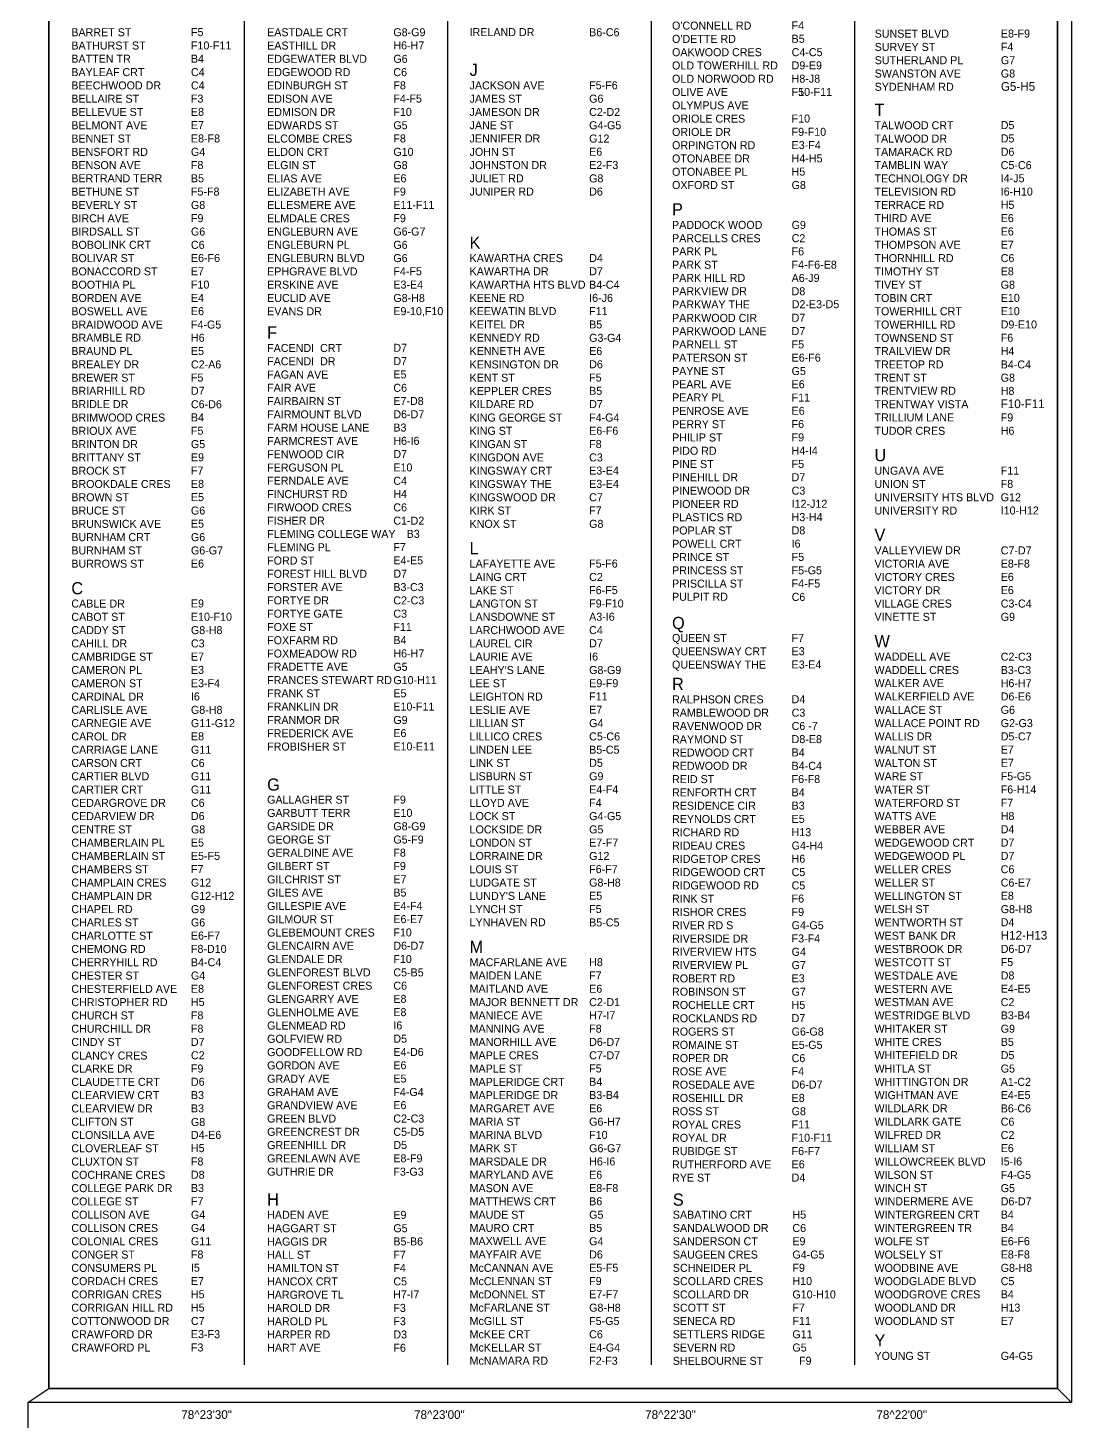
# Model space of a CAD drawing. Extents: x -10 to 710400, y -220 to 4918000.
# Drawn here: x 234 to 3244, y 10090 to 14095 of the extents above; entities that cross this region are included whole.
import ezdxf

# ---------------------------------------------------------------- set-up
doc = ezdxf.new("R2010")
doc.units = 0
for name, color, linetype in [('drop shadow', 7, 'Continuous'), ('legend fill', 7, 'Continuous'), ('map bndy_info', 7, 'Continuous'), ('outer grid displ', 7, 'Continuous'), ('street index', 7, 'Continuous')]:
    doc.layers.add(name, color=color, linetype=linetype)

msp = doc.modelspace()

# ---------------------------------------------------------------- linework, layer by layer
at = {"layer": 'drop shadow'}
msp.add_lwpolyline([(293.8, 10183.8), (3193.8, 10183.8), (3193.8, 14183.8), (6193.8, 14183.8), (6193.8, 16083.8), (6233.8, 16143.8), (6233.8, 14143.8), (3233.8, 14143.8), (3233.8, 10143.8), (233.8, 10143.8)], close=True, dxfattribs=at)
at = {"layer": 'legend fill'}
msp.add_lwpolyline([(293.8, 15933.8), (3193.8, 15933.8), (3193.8, 10183.8), (293.8, 10183.8)], close=True, dxfattribs=at)
at = {"layer": 'map bndy_info'}
for p, q in [((293.8, 16083.8), (293.8, 10183.8)), ((3233.8, 14143.8), (3233.8, 10143.8)), ((3193.8, 10183.8), (3233.8, 10143.8)), ((3193.8, 10183.8), (3233.8, 10143.8)), ((3233.8, 10143.8), (233.8, 10143.8)), ((233.8, 10143.8), (233.8, 23.8))]:
    msp.add_line(p, q, dxfattribs=at)
at = {"layer": 'street index'}
for p, q in [((855.8, 15883.8), (855.8, 10252)), ((1439.8, 15883.8), (1439.8, 10252)), ((2025.8, 15883.8), (2025.8, 10252)), ((2609.8, 15883.8), (2609.8, 10252))]:
    msp.add_line(p, q, dxfattribs=at)

# ---------------------------------------------------------------- texts
at = {"layer": 'outer grid displ'}
for s, p in [('78^23\'30"', (674.9, 10096.1)), ('78^23\'00"', (1344.1, 10096.1)), ('78^22\'30"', (2008.4, 10096.1)), ('78^22\'00"', (2673.2, 10096.1))]:
    msp.add_text(s, height=25, dxfattribs=at).set_placement(p)
at = {"layer": 'street index'}
for s, height, p in [("O'CONNELL RD", 23, (2085.7, 14090)), ('F4     ', 23, (2429.4, 14090.4)), ('BARRET ST', 23, (358.8, 14070.9)), ('F5     ', 23, (702.6, 14071.3)), ('EASTDALE CRT', 23, (921.7, 14070.9)), ('G8-G9     ', 23, (1284.5, 14070.9)), ('IRELAND DR', 23, (1503.7, 14071.3)), ('B6-C6', 23, (1847.4, 14070.9)), ("O'DETTE RD", 23, (2085.7, 14051.8)), ('B5     ', 23, (2429.4, 14052.2)), ('SUNSET BLVD', 23, (2668.2, 14066.9)), ('E8-F9  ', 23, (3031, 14067.2)), ('BATHURST ST', 23, (358.8, 14032.7)), ('F10-F11    ', 23, (702.6, 14033)), ('EASTHILL DR', 23, (921.7, 14032.7)), ('H6-H7     ', 23, (1284.5, 14033)), ('OAKWOOD CRES', 23, (2085.7, 14013.6)), ('C4-C5  ', 23, (2429.4, 14013.6)), ('SURVEY ST', 23, (2668.2, 14028.7)), ('F4     ', 23, (3031, 14029.1)), ('BATTEN TR', 23, (358.8, 13994.9)), ('BAYLEAF CRT', 23, (358.8, 13956.3)), ('C4     ', 23, (702.6, 13956.3)), ('B4     ', 23, (702.6, 13994.9)), ('EDGEWATER BLVD', 23, (921.7, 13994.5)), ('EDGEWOOD RD', 23, (921.7, 13956.3)), ('G6     ', 23, (1284.5, 13994.5)), ('C6     ', 23, (1284.5, 13956.3)), ('J', 35, (1503.7, 13956.7)), ('OLD TOWERHILL RD', 23, (2085.7, 13975.4)), ('D9-E9  ', 23, (2429.4, 13975.7)), ('SUTHERLAND PL', 23, (2668.2, 13990.5)), ('G7     ', 23, (3031, 13990.5)), ('BEECHWOOD DR', 23, (358.8, 13918.1)), ('C4     ', 23, (702.6, 13918.1)), ('EDINBURGH ST', 23, (921.7, 13918.1)), ('F8     ', 23, (1284.5, 13918.4)), ('JACKSON AVE', 23, (1503.7, 13918.1)), ('F5-F6     ', 23, (1847.4, 13918.4)), ('OLD NORWOOD RD', 23, (2085.7, 13937.2)), ('H8-J8', 23, (2429.4, 13937.5)), ('SWANSTON AVE', 23, (2668.2, 13952.3)), ('G8     ', 23, (3031, 13952.3)), ('G5-H5     ', 25, (3031, 13914.1)), ('BELLAIRE ST', 23, (358.8, 13879.9)), ('F3     ', 23, (702.6, 13880.2)), ('EDISON AVE', 23, (921.7, 13879.9)), ('F4-F5     ', 23, (1284.5, 13880.3)), ('JAMES ST', 23, (1503.7, 13879.9)), ('G6     ', 23, (1847.4, 13879.9)), ('OLIVE AVE', 23, (2085.7, 13899)), ('F10-F11    ', 23, (2429.4, 13899.3)), ('F5     ', 23, (2429.4, 13899.4)), ('SYDENHAM RD', 23, (2668.2, 13914.1)), ('BELLEVUE ST', 23, (358.8, 13841.7)), ('E8     ', 23, (702.6, 13842)), ('EDMISON DR', 23, (921.7, 13841.7)), ('F10    ', 23, (1284.5, 13842)), ('JAMESON DR', 23, (1503.7, 13841.7)), ('C2-D2  ', 23, (1847.4, 13841.7)), ('OLYMPUS AVE', 23, (2085.7, 13860.8)), ('T', 35, (2667.7, 13842.1)), ('BELMONT AVE', 23, (358.8, 13803.5)), ('E7  ', 23, (702.6, 13803.9)), ('EDWARDS ST', 23, (921.7, 13803.5)), ('G5     ', 23, (1284.5, 13803.5)), ('JANE ST', 23, (1503.7, 13803.5)), ('G4-G5     ', 23, (1847.4, 13803.5)), ('ORIOLE CRES', 23, (2085.7, 13822.6)), ('F10     ', 23, (2429.4, 13822.9)), ('TALWOOD CRT', 23, (2667.7, 13803.5)), ('D5     ', 23, (3030.5, 13803.9)), ('BENNET ST', 23, (358.8, 13765.3)), ('E8-F8  ', 23, (702.6, 13765.6)), ('ELCOMBE CRES', 23, (921.7, 13765.3)), ('F8     ', 23, (1284.5, 13765.6)), ('JENNIFER DR', 23, (1503.7, 13765.7)), ('G12    ', 23, (1847.4, 13765.3)), ('ORIOLE DR', 23, (2085.7, 13784.4)), ('F9-F10 ', 23, (2429.4, 13784.7)), ('TALWOOD DR', 23, (2667.7, 13765.3)), ('D5     ', 23, (3030.5, 13765.7)), ('BENSFORT RD', 23, (358.8, 13727.1)), ('G4     ', 23, (702.6, 13727.1)), ('ELDON CRT', 23, (921.7, 13727.1)), ('G10', 23, (1284.5, 13727.1)), ('JOHN ST', 23, (1503.7, 13727.1)), ('E6     ', 23, (1847.4, 13727.4)), ('ORPINGTON RD', 23, (2085.7, 13746.2)), ('E3-F4  ', 23, (2429.4, 13746.6)), ('TAMARACK RD', 23, (2667.7, 13727.1)), ('D6     ', 23, (3030.5, 13727.4)), ('BENSON AVE', 23, (358.8, 13688.9)), ('F8     ', 23, (702.6, 13689.3)), ('ELGIN ST', 23, (921.7, 13688.9)), ('G8     ', 23, (1284.5, 13688.9)), ('JOHNSTON DR', 23, (1503.7, 13688.9)), ('E2-F3  ', 23, (1847.4, 13689.3)), ('OTONABEE DR', 23, (2085.7, 13708)), ('H4-H5  ', 23, (2429.4, 13708.4)), ('TAMBLIN WAY', 23, (2667.7, 13689.3)), ('C5-C6', 23, (3030.5, 13688.9)), ('BERTRAND TERR', 23, (358.8, 13651.1)), ('B5', 23, (702.6, 13651.1)), ('ELIAS AVE', 23, (921.7, 13650.7)), ('E6     ', 23, (1284.5, 13651.1)), ('JULIET RD', 23, (1503.7, 13651.1)), ('G8     ', 23, (1847.4, 13650.7)), ('OTONABEE PL', 23, (2085.7, 13669.8)), ('H5     ', 23, (2429.4, 13670.3)), ('TECHNOLOGY DR', 23, (2667.7, 13650.7)), ('I4-J5 ', 23, (3030.5, 13651.1)), ('BETHUNE ST', 23, (358.8, 13612.6)), ('F5-F8  ', 23, (702.6, 13612.9)), ('ELIZABETH AVE', 23, (921.7, 13613)), ('F9     ', 23, (1284.5, 13612.9)), ('JUNIPER RD', 23, (1503.7, 13613)), ('D6     ', 23, (1847.4, 13612.9)), ('OXFORD ST', 23, (2085.7, 13631.7)), ('G8     ', 23, (2429.4, 13631.7)), ('TELEVISION RD', 23, (2667.7, 13612.6)), ('I6-H10 ', 23, (3030.5, 13612.9)), ('BEVERLY ST', 23, (358.8, 13574.4)), ('G8     ', 23, (702.6, 13574.4)), ('ELLESMERE AVE', 23, (921.7, 13574.4)), ('E11-F11    ', 23, (1284.5, 13574.7)), ('P', 35, (2085.7, 13555.7)), ('TERRACE RD', 23, (2667.7, 13574.4)), ('H5     ', 23, (3030.5, 13574.8)), ('BIRCH AVE', 23, (358.8, 13536.2)), ('F9     ', 23, (702.6, 13536.5)), ('ELMDALE CRES', 23, (921.7, 13536.2)), ('F9     ', 23, (1284.5, 13536.5)), ('PADDOCK WOOD', 23, (2085.7, 13517.1)), ('G9     ', 23, (2429.4, 13517.1)), ('THIRD AVE', 23, (2667.7, 13536.6)), ('E6     ', 23, (3030.5, 13536.5)), ('BIRDSALL ST', 23, (358.8, 13498)), ('G6     ', 23, (702.6, 13498)), ('ENGLEBURN AVE', 23, (921.7, 13498)), ('G6-G7     ', 23, (1284.5, 13498)), ('PARCELLS CRES', 23, (2085.7, 13478.9)), ('C2', 23, (2429.4, 13478.9)), ('THOMAS ST', 23, (2667.7, 13498)), ('E6     ', 23, (3030.5, 13498.3)), ('BOBOLINK CRT', 23, (358.8, 13459.8)), ('C6     ', 23, (702.6, 13459.8)), ('ENGLEBURN PL', 23, (921.7, 13459.8)), ('G6     ', 23, (1284.5, 13459.8)), ('K', 35, (1503.7, 13460.2)), ('PARK PL', 23, (2085.7, 13441.1)), ('F6     ', 23, (2429.4, 13441)), ('THOMPSON AVE', 23, (2667.7, 13459.8)), ('E7     ', 23, (3030.5, 13460.2)), ('BOLIVAR ST', 23, (358.8, 13421.6)), ('E6-F6  ', 23, (702.6, 13421.9)), ('ENGLEBURN BLVD', 23, (921.7, 13421.6)), ('G6     ', 23, (1284.5, 13421.6)), ('KAWARTHA CRES', 23, (1503.7, 13421.6)), ('D4  ', 23, (1847.4, 13422)), ('PARK ST', 23, (2085.7, 13402.5)), ('F4-F6-E8  ', 23, (2429.4, 13402.8)), ('THORNHILL RD', 23, (2667.7, 13421.6)), ('C6     ', 23, (3030.5, 13421.6)), ('BONACCORD ST', 23, (358.8, 13383.4)), ('E7     ', 23, (702.6, 13383.8)), ('EPHGRAVE BLVD', 23, (921.7, 13383.4)), ('F4-F5  ', 23, (1284.5, 13383.8)), ('KAWARTHA DR', 23, (1503.7, 13383.8)), ('D7     ', 23, (1847.4, 13383.8)), ('PARK HILL RD', 23, (2085.7, 13364.7)), ('A6-J9  ', 23, (2429.4, 13364.6)), ('TIMOTHY ST', 23, (2667.7, 13383.4)), ('E8     ', 23, (3030.5, 13383.7)), ('BOOTHIA PL', 23, (358.8, 13345.2)), ('F10    ', 23, (702.6, 13345.5)), ('ERSKINE AVE', 23, (921.7, 13345.2)), ('E3-E4  ', 23, (1284.5, 13345.5)), ('KAWARTHA HTS BLVD', 23, (1503.7, 13345.2)), ('B4-C4  ', 23, (1847.4, 13345.2)), ('PARKVIEW DR', 23, (2085.7, 13326.5)), ('D8     ', 23, (2429.4, 13326.4)), ('TIVEY ST', 23, (2667.7, 13345.2)), ('G8     ', 23, (3030.5, 13345.2)), ('BORDEN AVE', 23, (358.8, 13307)), ('E4     ', 23, (702.6, 13307.4)), ('EUCLID AVE', 23, (921.7, 13307)), ('G8-H8     ', 23, (1284.5, 13307)), ('KEENE RD', 23, (1503.7, 13307.4)), ('I6-J6', 23, (1847.4, 13307.3)), ('PARKWAY THE', 23, (2085.7, 13288.3)), ('D2-E3-D5', 23, (2429.7, 13289.1)), ('TOBIN CRT', 23, (2667.7, 13307)), ('E10    ', 23, (3030.5, 13307.3)), ('BOSWELL AVE', 23, (358.8, 13268.8)), ('E6     ', 23, (702.6, 13269.1)), ('EVANS DR', 23, (921.7, 13268.8)), ('E9-10,F10', 23, (1284.5, 13269.1)), ('KEEWATIN BLVD', 23, (1503.7, 13269.2)), ('F11    ', 23, (1847.4, 13269.1)), ('PARKWOOD CIR', 23, (2085.7, 13249.7)), ('D7     ', 23, (2429.4, 13250.1)), ('TOWERHILL CRT', 23, (2667.7, 13268.8)), ('E10    ', 23, (3030.5, 13269.1)), ('BRAIDWOOD AVE', 23, (358.8, 13230.6)), ('F4-G5  ', 23, (702.6, 13230.6)), ('F', 35, (921.7, 13201.9)), ('KEITEL DR', 23, (1503.7, 13231)), ('B5', 23, (1847.4, 13231)), ('PARKWOOD LANE', 23, (2085.7, 13211.5)), ('D7     ', 23, (2429.4, 13211.9)), ('TOWERHILL RD', 23, (2667.7, 13230.6)), ('D9-E10 ', 23, (3030.5, 13230.9)), ('BRAMBLE RD', 23, (358.8, 13192.8)), ('BRAUND PL', 23, (358.8, 13154.6)), ('H6     ', 23, (702.6, 13192.7)), ('E5     ', 23, (702.6, 13154.6)), ('FACENDI  CRT', 23, (921.7, 13163.3)), ('D7     ', 23, (1284.5, 13163.7)), ('KENNEDY RD', 23, (1503.7, 13192.8)), ('KENNETH AVE', 23, (1503.7, 13154.6)), ('G3-G4', 23, (1847.4, 13192.4)), ('E6     ', 23, (1847.4, 13154.6)), ('PARNELL ST', 23, (2085.7, 13173.3)), ('F5     ', 23, (2429.4, 13173.7)), ('TOWNSEND ST', 23, (2667.7, 13192.4)), ('TRAILVIEW DR', 23, (2667.7, 13154.6)), ('F6     ', 23, (3030.5, 13192.7)), ('H4     ', 23, (3030.5, 13154.6)), ('BREALEY DR', 23, (358.8, 13116.4)), ('C2-A6  ', 23, (702.6, 13116)), ('FACENDI  DR', 23, (921.7, 13125.1)), ('D7     ', 23, (1284.5, 13125.5)), ('KENSINGTON DR', 23, (1503.7, 13116)), ('D6     ', 23, (1847.4, 13116.4)), ('PATERSON ST', 23, (2085.7, 13135.1)), ('E6-F6  ', 23, (2429.4, 13135.5)), ('TREETOP RD', 23, (2667.7, 13116)), ('B4-C4  ', 23, (3030.5, 13116)), ('BREWER ST', 23, (358.8, 13077.8)), ('F5     ', 23, (702.6, 13078.3)), ('FAGAN AVE', 23, (921.7, 13087)), ('E5     ', 23, (1284.5, 13087.4)), ('KENT ST', 23, (1503.7, 13077.9)), ('F5     ', 23, (1847.4, 13078.3)), ('PAYNE ST', 23, (2085.7, 13097)), ('G5     ', 23, (2429.4, 13097)), ('TRENT ST', 23, (2667.7, 13077.9)), ('G8     ', 23, (3030.5, 13077.9)), ('BRIARHILL RD', 23, (358.8, 13040.1)), ('D7     ', 23, (702.6, 13040.1)), ('FAIR AVE', 23, (921.7, 13049.2)), ('C6  ', 23, (1284.5, 13048.8)), ('KEPPLER CRES', 23, (1503.7, 13039.7)), ('B5', 23, (1847.4, 13040.1)), ('PEARL AVE', 23, (2085.7, 13059.2)), ('E6     ', 23, (2429.4, 13059.1)), ('TRENTVIEW RD', 23, (2667.7, 13040.1)), ('H8', 23, (3030.5, 13040)), ('BRIDLE DR', 23, (358.8, 13001.9)), ('C6-D6', 23, (702.6, 13001.5)), ('FAIRBAIRN ST', 23, (921.7, 13010.6)), ('E7-D8  ', 23, (1284.5, 13010.9)), ('KILDARE RD', 23, (1503.7, 13001.9)), ('D7     ', 23, (1847.4, 13001.9)), ('PEARY PL', 23, (2085.7, 13021)), ('F11    ', 23, (2429.4, 13020.9)), ('TRENTWAY VISTA', 23, (2667.7, 13001.5)), ('F10-F11    ', 25, (3030.5, 13001.8)), ('BRIMWOOD CRES', 23, (358.8, 12963.3)), ('B4     ', 23, (702.6, 12963.7)), ('FAIRMOUNT BLVD', 23, (921.7, 12972.4)), ('D6-D7  ', 23, (1284.5, 12972.7)), ('KING GEORGE ST', 23, (1503.7, 12963.3)), ('F4-G4  ', 23, (1847.4, 12963.3)), ('PENROSE AVE', 23, (2085.7, 12982.4)), ('E6     ', 23, (2429.4, 12982.7)), ('TRILLIUM LANE', 23, (2667.7, 12963.7)), ('F9     ', 23, (3030.5, 12963.6)), ('BRIOUX AVE', 23, (358.8, 12925.1)), ('F5     ', 23, (702.6, 12925.5)), ('FARM HOUSE LANE', 23, (921.7, 12934.2)), ('B3  ', 23, (1284.5, 12934.5)), ('KING ST', 23, (1503.7, 12925.1)), ('E6-F6  ', 23, (1847.4, 12925.4)), ('PERRY ST', 23, (2085.7, 12944.2)), ('F6     ', 23, (2429.4, 12944.5)), ('TUDOR CRES', 23, (2667.7, 12925.1)), ('H6     ', 23, (3030.5, 12925.4)), ('BRINTON DR', 23, (358.8, 12886.9)), ('G5', 23, (702.6, 12886.9)), ('FARMCREST AVE', 23, (921.7, 12896)), ('H6-I6  ', 23, (1284.5, 12896.3)), ('KINGAN ST', 23, (1503.7, 12886.9)), ('F8     ', 23, (1847.4, 12887.2)), ('PHILIP ST', 23, (2085.7, 12906)), ('F9     ', 23, (2429.4, 12906.3)), ('BRITTANY ST', 23, (358.8, 12848.7)), ('E9     ', 23, (702.6, 12849)), ('FENWOOD CIR', 23, (921.7, 12857.8)), ('D7     ', 23, (1284.5, 12858.2)), ('KINGDON AVE', 23, (1503.7, 12848.7)), ('C3 ', 23, (1847.4, 12848.7)), ('PIDO RD', 23, (2085.7, 12867.8)), ('H4-I4  ', 23, (2429.4, 12868.2)), ('U', 35, (2667.7, 12849.1)), ('BROCK ST', 23, (358.8, 12810.5)), ('F7     ', 23, (702.6, 12810.9)), ('FERGUSON PL', 23, (921.7, 12819.6)), ('E10     ', 23, (1284.5, 12819.9)), ('KINGSWAY CRT', 23, (1503.7, 12810.5)), ('E3-E4  ', 23, (1847.4, 12810.8)), ('PINE ST', 23, (2085.7, 12829.6)), ('F5     ', 23, (2429.4, 12830)), ('UNGAVA AVE', 23, (2667.7, 12810.5)), ('F11    ', 23, (3030.5, 12810.8)), ('BROOKDALE CRES', 23, (358.8, 12772.3)), ('E8     ', 23, (702.6, 12772.6)), ('FERNDALE AVE', 23, (921.7, 12781.8)), ('C4     ', 23, (1284.5, 12781.4)), ('KINGSWAY THE', 23, (1503.7, 12772.3)), ('E3-E4     ', 23, (1847.4, 12772.6)), ('PINEHILL DR', 23, (2085.7, 12791.8)), ('D7     ', 23, (2429.4, 12791.8)), ('UNION ST', 23, (2667.7, 12772.3)), ('F8     ', 23, (3030.5, 12772.6)), ('BROWN ST', 23, (358.8, 12734.1)), ('E5     ', 23, (702.6, 12734.5)), ('FINCHURST RD', 23, (921.7, 12743.2)), ('H4     ', 23, (1284.5, 12743.6)), ('KINGSWOOD DR', 23, (1503.7, 12734.1)), ('C7     ', 23, (1847.4, 12734.1)), ('PINEWOOD DR', 23, (2085.7, 12753.2)), ('PIONEER RD', 23, (2085.7, 12715)), ('C3  ', 23, (2429.4, 12753.2)), ('I12-J12', 23, (2429.4, 12715.3)), ('UNIVERSITY HTS BLVD', 23, (2667.7, 12734.1)), ('G12', 23, (3030.5, 12734.1)), ('BRUCE ST', 23, (358.8, 12695.9)), ('G6     ', 23, (702.6, 12695.9)), ('FIRWOOD CRES', 23, (921.7, 12705)), ('C6     ', 23, (1284.5, 12705)), ('KIRK ST', 23, (1503.7, 12695.9)), ('F7     ', 23, (1847.4, 12696.3)), ('PLASTICS RD', 23, (2085.7, 12676.8)), ('H3-H4     ', 23, (2429.4, 12677.1)), ('UNIVERSITY RD', 23, (2667.7, 12695.9)), ('I10-H12 ', 23, (3030.5, 12696.2)), ('BRUNSWICK AVE', 23, (358.8, 12657.7)), ('E5     ', 23, (702.6, 12658.1)), ('FISHER DR', 23, (921.7, 12666.8)), ('C1-D2   ', 23, (1284.5, 12666.8)), ('KNOX ST', 23, (1503.7, 12657.7)), ('G8     ', 23, (1847.4, 12657.7)), ('POPLAR ST', 23, (2085.7, 12638.6)), ('D8     ', 23, (2429.4, 12639)), ('BURNHAM CRT', 23, (358.8, 12619.5)), ('G6     ', 23, (702.6, 12619.5)), ('FLEMING COLLEGE WAY', 23, (921.7, 12628.6)), ('B3  ', 23, (1322.7, 12628.9)), ('L', 35, (1503.7, 12581.8)), ('POWELL CRT', 23, (2085.7, 12600.4)), ('I6', 23, (2429.4, 12600.8)), ('V', 35, (2667.7, 12619.9)), ('BURNHAM ST', 23, (358.8, 12581.3)), ('G6-G7  ', 23, (702.6, 12581.3)), ('FLEMING PL', 23, (921.7, 12590.4)), ('F7     ', 23, (1284.5, 12590.8)), ('PRINCE ST', 23, (2085.7, 12562.3)), ('F5     ', 23, (2429.4, 12562.7)), ('VALLEYVIEW DR', 23, (2667.7, 12581.8)), ('C7-D7  ', 23, (3030.5, 12581.4)), ('BURROWS ST', 23, (358.8, 12543.2)), ('E6     ', 23, (702.6, 12543.5)), ('FORD ST', 23, (921.7, 12552.3)), ('FOREST HILL BLVD', 23, (921.7, 12514.1)), ('E4-E5  ', 23, (1284.5, 12552.7)), ('D7     ', 23, (1284.5, 12514.5)), ('LAFAYETTE AVE', 23, (1503.7, 12543.6)), ('F5-F6     ', 23, (1847.4, 12543.5)), ('PRINCESS ST', 23, (2085.7, 12524.1)), ('F5-G5  ', 23, (2429.4, 12524.1)), ('VICTORIA AVE', 23, (2667.7, 12543.2)), ('E8-F8  ', 23, (3030.5, 12543.5)), ('C', 35, (358.8, 12466.6)), ('FORSTER AVE', 23, (921.7, 12475.9)), ('B3-C3  ', 23, (1284.5, 12475.9)), ('LAING CRT', 23, (1503.7, 12505)), ('C2     ', 23, (1847.4, 12505)), ('PRISCILLA ST', 23, (2085.7, 12485.9)), ('F4-F5     ', 23, (2429.4, 12486.3)), ('VICTORY CRES', 23, (2667.7, 12505)), ('E6     ', 23, (3030.5, 12505.3)), ('FORTYE DR', 23, (921.7, 12437.7)), ('C2-C3     ', 23, (1284.5, 12437.7)), ('LAKE ST', 23, (1503.7, 12466.8)), ('F6-F5     ', 23, (1847.4, 12467.1)), ('PULPIT RD', 23, (2085.7, 12448.1)), ('C6  ', 23, (2429.4, 12447.7)), ('VICTORY DR', 23, (2667.7, 12466.8)), ('E6     ', 23, (3030.5, 12467.1)), ('CABLE DR', 23, (358.8, 12428.6)), ('E9', 23, (702.6, 12428.9)), ('FORTYE GATE', 23, (921.7, 12399.5)), ('C3     ', 23, (1284.5, 12399.5)), ('LANGTON ST', 23, (1503.7, 12428.6)), ('F9-F10     ', 23, (1847.4, 12428.9)), ('VILLAGE CRES', 23, (2667.7, 12428.6)), ('C3-C4', 23, (3030.5, 12428.6)), ('CABOT ST', 23, (358.8, 12390.4)), ('E10-F10', 23, (702.6, 12390.7)), ('FOXE ST', 23, (921.7, 12361.3)), ('F11    ', 23, (1284.5, 12361.6)), ('LANSDOWNE ST', 23, (1503.7, 12390.4)), ('A3-I6  ', 23, (1847.4, 12390.7)), ('Q', 35, (2085.7, 12366.8)), ('VINETTE ST', 23, (2667.7, 12390.4)), ('G9     ', 23, (3030.5, 12390.4)), ('CADDY ST', 23, (358.8, 12352.2)), ('CAHILL DR', 23, (358.8, 12314)), ('G8-H8     ', 23, (702.6, 12352.2)), ('C3', 23, (702.6, 12314)), ('FOXFARM RD', 23, (921.7, 12323.1)), ('B4     ', 23, (1284.5, 12323.5)), ('LARCHWOOD AVE', 23, (1503.7, 12352.2)), ('LAUREL CIR', 23, (1503.7, 12314)), ('C4     ', 23, (1847.4, 12352.2)), ('D7     ', 23, (1847.4, 12314.4)), ('QUEEN ST', 23, (2085.7, 12329.5)), ('F7     ', 23, (2429.4, 12329.9)), ('W', 35, (2667.7, 12314.4)), ('CAMBRIDGE ST', 23, (358.8, 12275.8)), ('E7     ', 23, (702.6, 12276.2)), ('FOXMEADOW RD', 23, (921.7, 12284.9)), ('H6-H7     ', 23, (1284.5, 12285.2)), ('LAURIE AVE', 23, (1503.7, 12276.2)), ('I6     ', 23, (1847.4, 12276.1)), ('QUEENSWAY CRT', 23, (2085.7, 12291.3)), ('E3     ', 23, (2429.4, 12291.6)), ('WADDELL AVE', 23, (2667.7, 12276.2)), ('C2-C3  ', 23, (3030.5, 12275.8)), ('CAMERON PL', 23, (358.8, 12237.6)), ('E3     ', 23, (702.6, 12237.9)), ('FRADETTE AVE', 23, (921.7, 12247.1)), ('G5     ', 23, (1284.5, 12246.7)), ("LEAHY'S LANE", 23, (1503.7, 12237.6)), ('G8-G9     ', 23, (1847.4, 12237.6)), ('QUEENSWAY THE', 23, (2085.7, 12253.1)), ('E3-E4  ', 23, (2429.4, 12253.4)), ('WADDELL CRES', 23, (2667.7, 12237.6)), ('B3-C3  ', 23, (3030.5, 12237.6)), ('CAMERON ST', 23, (358.8, 12199.4)), ('E3-F4  ', 23, (702.6, 12199.7)), ('FRANCES STEWART RD', 23, (921.7, 12208.5)), ('G10-H11', 23, (1284.5, 12208.5)), ('LEE ST', 23, (1503.7, 12199.4)), ('E9-F9  ', 23, (1847.4, 12199.7)), ('R', 35, (2085.7, 12191.6)), ('WALKER AVE', 23, (2667.7, 12199.8)), ('H6-H7     ', 23, (3030.5, 12199.7)), ('CARDINAL DR', 23, (358.8, 12161.2)), ('I6     ', 23, (702.6, 12161.5)), ('FRANK ST', 23, (921.7, 12170.3)), ('E5     ', 23, (1284.5, 12170.7)), ('LEIGHTON RD', 23, (1503.7, 12161.2)), ('F11    ', 23, (1847.4, 12161.5)), ('RALPHSON CRES', 23, (2085.7, 12153)), ('D4', 23, (2429.4, 12153.5)), ('WALKERFIELD AVE', 23, (2667.7, 12161.6)), ('D6-E6  ', 23, (3030.5, 12161.5)), ('CARLISLE AVE', 23, (358.8, 12123)), ('G8-H8  ', 23, (702.6, 12123)), ('FRANKLIN DR', 23, (921.7, 12132.5)), ('E10-F11', 23, (1284.5, 12132.4)), ('LESLIE AVE', 23, (1503.7, 12123)), ('E7     ', 23, (1847.4, 12123.4)), ('RAMBLEWOOD DR', 23, (2085.7, 12114.9)), ('C3     ', 23, (2429.4, 12114.9)), ('WALLACE ST', 23, (2667.7, 12123)), ('G6     ', 23, (3030.5, 12123)), ('CARNEGIE AVE', 23, (358.8, 12084.8)), ('G11-G12', 23, (702.6, 12084.8)), ('FRANMOR DR', 23, (921.7, 12093.9)), ('G9     ', 23, (1284.5, 12093.9)), ('LILLIAN ST', 23, (1503.7, 12084.8)), ('G4     ', 23, (1847.4, 12084.8)), ('RAVENWOOD DR', 23, (2085.7, 12076.7)), ('C6 -7', 23, (2429.4, 12076.7)), ('WALLACE POINT RD', 23, (2667.7, 12084.8)), ('G2-G3 ', 23, (3030.5, 12084.8)), ('CAROL DR', 23, (358.8, 12046.6)), ('E8     ', 23, (702.6, 12047)), ('FREDERICK AVE', 23, (921.7, 12055.7)), ('E6     ', 23, (1284.5, 12056.1)), ('LILLICO CRES', 23, (1503.7, 12046.6)), ('C5-C6    ', 23, (1847.4, 12046.6)), ('RAYMOND ST', 23, (2085.7, 12038.5)), ('D8-E8  ', 23, (2429.4, 12038.8)), ('WALLIS DR', 23, (2667.7, 12046.7)), ('D5-C7  ', 23, (3030.5, 12046.7)), ('CARRIAGE LANE', 23, (358.8, 12008.4)), ('G11', 23, (702.6, 12008.4)), ('FROBISHER ST', 23, (921.7, 12017.6)), ('E10-E11    ', 23, (1284.5, 12017.9)), ('LINDEN LEE', 23, (1503.7, 12008.9)), ('B5-C5  ', 23, (1847.4, 12008.5)), ('REDWOOD CRT', 23, (2085.7, 12000.3)), ('B4     ', 23, (2429.4, 12000.7)), ('WALNUT ST', 23, (2667.7, 12008.5)), ('E7     ', 23, (3030.5, 12008.9)), ('CARSON CRT', 23, (358.8, 11970.3)), ('C6', 23, (702.6, 11970.3)), ('LINK ST', 23, (1503.7, 11970.3)), ('D5     ', 23, (1847.4, 11970.7)), ('REDWOOD DR', 23, (2085.7, 11962.1)), ('B4-C4  ', 23, (2429.4, 11962.1)), ('WALTON ST', 23, (2667.7, 11970.3)), ('E7     ', 23, (3030.5, 11970.7)), ('CARTIER BLVD', 23, (358.8, 11932.1)), ('G11', 23, (702.6, 11932.1)), ('G', 35, (921.7, 11902.2)), ('LISBURN ST', 23, (1503.7, 11932.1)), ('G9  ', 23, (1847.4, 11932.1)), ('REID ST', 23, (2085.7, 11923.9)), ('F6-F8  ', 23, (2429.4, 11924.2)), ('WARE ST', 23, (2667.7, 11932.1)), ('F5-G5  ', 23, (3030.5, 11932.1)), ('CARTIER CRT', 23, (358.8, 11893.9)), ('G11    ', 23, (702.6, 11893.9)), ('LITTLE ST', 23, (1503.7, 11893.9)), ('E4-F4  ', 23, (1847.4, 11894.3)), ('RENFORTH CRT', 23, (2085.7, 11885.7)), ('B4     ', 23, (2429.4, 11886.1)), ('WATER ST', 23, (2667.7, 11893.9)), ('F6-H14 ', 23, (3030.5, 11894.2)), ('CEDARGROVE DR', 23, (358.8, 11855.7)), ('C6     ', 23, (702.6, 11855.7)), ('GALLAGHER ST', 23, (921.7, 11864.8)), ('F9     ', 23, (1284.5, 11865.1)), ('LLOYD AVE', 23, (1503.7, 11855.7)), ('F4     ', 23, (1847.4, 11856.1)), ('RESIDENCE CIR', 23, (2085.7, 11847.5)), ('B3     ', 23, (2429.4, 11847.8)), ('WATERFORD ST', 23, (2667.7, 11855.7)), ('F7     ', 23, (3030.5, 11856.1)), ('CEDARVIEW DR', 23, (358.8, 11817.5)), ('D6     ', 23, (702.6, 11817.8)), ('GARBUTT TERR', 23, (921.7, 11826.6)), ('E10', 23, (1284.5, 11826.9)), ('LOCK ST', 23, (1503.7, 11817.5)), ('G4-G5  ', 23, (1847.4, 11817.5)), ('REYNOLDS CRT', 23, (2085.7, 11809.3)), ('E5     ', 23, (2429.4, 11809.7)), ('WATTS AVE', 23, (2667.7, 11817.5)), ('H8     ', 23, (3030.5, 11817.8)), ('CENTRE ST', 23, (358.8, 11779.3)), ('G8  ', 23, (702.6, 11779.3)), ('GARSIDE DR', 23, (921.7, 11788.4)), ('G8-G9     ', 23, (1284.5, 11788.4)), ('LOCKSIDE DR', 23, (1503.7, 11779.3)), ('G5', 23, (1847.4, 11779.3)), ('RICHARD RD', 23, (2085.7, 11771.1)), ('H13    ', 23, (2429.4, 11771.4)), ('WEBBER AVE', 23, (2667.7, 11779.7)), ('D4     ', 23, (3030.5, 11779.7)), ('CHAMBERLAIN PL', 23, (358.8, 11741.1)), ('E5     ', 23, (702.6, 11741.5)), ('GEORGE ST', 23, (921.7, 11750.2)), ('GERALDINE AVE', 23, (921.7, 11712)), ('G5-F9     ', 23, (1284.5, 11750.2)), ('F8     ', 23, (1284.5, 11712.3)), ('LONDON ST', 23, (1503.7, 11741.1)), ('E7-F7  ', 23, (1847.4, 11741.5)), ('RIDEAU CRES', 23, (2085.7, 11732.9)), ('G4-H4  ', 23, (2429.4, 11732.9)), ('WEDGEWOOD CRT', 23, (2667.7, 11741.1)), ('D7     ', 23, (3030.5, 11741.5)), ('CHAMBERLAIN ST', 23, (358.8, 11702.9)), ('E5-F5  ', 23, (702.6, 11703.3)), ('GILBERT ST', 23, (921.7, 11673.8)), ('F9     ', 23, (1284.5, 11674.1)), ('LORRAINE DR', 23, (1503.7, 11702.9)), ('G12    ', 23, (1847.4, 11702.9)), ('RIDGETOP CRES', 23, (2085.7, 11694.7)), ('H6  ', 23, (2429.4, 11695.1)), ('WEDGEWOOD PL', 23, (2667.7, 11702.9)), ('D7     ', 23, (3030.5, 11703.3)), ('CHAMBERS ST', 23, (358.8, 11664.7)), ('F7     ', 23, (702.6, 11665.1)), ('GILCHRIST ST', 23, (921.7, 11635.6)), ('E7     ', 23, (1284.5, 11636)), ('LOUIS ST', 23, (1503.7, 11664.7)), ('F6-F7     ', 23, (1847.4, 11665)), ('RIDGEWOOD CRT', 23, (2085.7, 11656.5)), ('C5     ', 23, (2429.4, 11656.5)), ('WELLER CRES', 23, (2667.7, 11664.7)), ('C6     ', 23, (3030.5, 11664.7)), ('CHAMPLAIN CRES', 23, (358.8, 11626.5)), ('G12    ', 23, (702.6, 11626.5)), ('GILES AVE', 23, (921.7, 11597.4)), ('B5', 23, (1284.5, 11597.8)), ('LUDGATE ST', 23, (1503.7, 11626.5)), ('G8-H8  ', 23, (1847.4, 11626.5)), ('RIDGEWOOD RD', 23, (2085.7, 11618.3)), ('C5  ', 23, (2429.4, 11618.3)), ('WELLER ST', 23, (2667.7, 11626.5)), ('C6-E7  ', 23, (3030.5, 11626.5)), ('CHAMPLAIN DR', 23, (358.8, 11588.3)), ('G12-H12', 23, (702.6, 11588.3)), ('GILLESPIE AVE', 23, (921.7, 11559.2)), ('E4-F4  ', 23, (1284.5, 11559.6)), ("LUNDY'S LANE", 23, (1503.7, 11588.3)), ('E5     ', 23, (1847.4, 11588.7)), ('RINK ST', 23, (2085.7, 11580.2)), ('F6  ', 23, (2429.4, 11580.5)), ('WELLINGTON ST', 23, (2667.7, 11588.3)), ('E8  ', 23, (3030.5, 11588.7)), ('CHAPEL RD', 23, (358.8, 11550.1)), ('CHARLES ST', 23, (358.8, 11511.9)), ('G9     ', 23, (702.6, 11550.1)), ('G6     ', 23, (702.6, 11511.9)), ('GILMOUR ST', 23, (921.7, 11521)), ('E6-E7     ', 23, (1284.5, 11521.4)), ('LYNCH ST', 23, (1503.7, 11550.1)), ('LYNHAVEN RD', 23, (1503.7, 11512.4)), ('F5     ', 23, (1847.4, 11550.5)), ('B5-C5  ', 23, (1847.4, 11511.9)), ('RISHOR CRES', 23, (2085.7, 11542)), ('F9     ', 23, (2429.4, 11542.3)), ('WELSH ST', 23, (2667.7, 11550.1)), ('WENTWORTH ST', 23, (2667.7, 11512)), ('G8-H8  ', 23, (3030.5, 11550.1)), ('D4     ', 23, (3030.5, 11512.4)), ('CHARLOTTE ST', 23, (358.8, 11473.7)), ('E6-F7  ', 23, (702.6, 11474.1)), ('GLEBEMOUNT CRES', 23, (921.7, 11482.9)), ('F10 ', 23, (1284.5, 11483.2)), ('RIVER RD S', 23, (2085.7, 11503.8)), ('G4-G5  ', 23, (2429.4, 11503.8)), ('WEST BANK DR', 23, (2667.7, 11473.8)), ('H12-H13     ', 25, (3030.5, 11474.1)), ('CHEMONG RD', 23, (358.8, 11435.6)), ('F8-D10  ', 23, (702.6, 11435.9)), ('GLENCAIRN AVE', 23, (921.7, 11444.7)), ('D6-D7  ', 23, (1284.5, 11445)), ('M', 35, (1503.7, 11436)), ('RIVERSIDE DR', 23, (2085.7, 11465.6)), ('F3-F4     ', 23, (2429.4, 11465.9)), ('WESTBROOK DR', 23, (2667.7, 11435.6)), ('D6-D7  ', 23, (3030.5, 11435.9)), ('CHERRYHILL RD', 23, (358.8, 11397.4)), ('B4-C4  ', 23, (702.6, 11397.4)), ('GLENDALE DR', 23, (921.7, 11406.5)), ('F10    ', 23, (1284.5, 11406.8)), ('MACFARLANE AVE', 23, (1503.7, 11397.4)), ('H8', 23, (1847.4, 11397.7)), ('RIVERVIEW HTS', 23, (2085.7, 11427.4)), ('G4     ', 23, (2429.4, 11427.4)), ('WESTCOTT ST', 23, (2667.7, 11397.4)), ('F5     ', 23, (3030.5, 11397.8)), ('CHESTER ST', 23, (358.8, 11359.2)), ('G4     ', 23, (702.6, 11359.2)), ('GLENFOREST BLVD', 23, (921.7, 11368.3)), ('C5-B5     ', 23, (1284.5, 11368.3)), ('MAIDEN LANE', 23, (1503.7, 11359.6)), ('F7     ', 23, (1847.4, 11359.6)), ('RIVERVIEW PL', 23, (2085.7, 11389.6)), ('G7     ', 23, (2429.4, 11389.2)), ('WESTDALE AVE', 23, (2667.7, 11359.2)), ('D8     ', 23, (3030.5, 11359.5)), ('CHESTERFIELD AVE', 23, (358.8, 11321)), ('E8     ', 23, (702.6, 11321.3)), ('GLENFOREST CRES', 23, (921.7, 11330.1)), ('C6', 23, (1284.5, 11330.1)), ('MAITLAND AVE', 23, (1503.7, 11321.4)), ('E6     ', 23, (1847.4, 11321.3)), ('ROBERT RD', 23, (2085.7, 11351)), ('ROBINSON ST', 23, (2085.7, 11312.8)), ('G7  ', 23, (2429.4, 11312.8)), ('E3     ', 23, (2429.4, 11351.3)), ('WESTERN AVE', 23, (2667.7, 11321)), ('E4-E5  ', 23, (3030.5, 11321.4)), ('CHRISTOPHER RD', 23, (358.8, 11282.8)), ('H5     ', 23, (702.6, 11283.2)), ('GLENGARRY AVE', 23, (921.7, 11291.9)), ('E8     ', 23, (1284.5, 11292.2)), ('MAJOR BENNETT DR', 23, (1503.7, 11282.8)), ('C2-D1', 23, (1847.4, 11282.8)), ('ROCHELLE CRT', 23, (2085.7, 11274.6)), ('H5  ', 23, (2429.4, 11275)), ('WESTMAN AVE', 23, (2667.7, 11282.8)), ('C2     ', 23, (3030.5, 11282.8)), ('CHURCH ST', 23, (358.8, 11244.6)), ('F8     ', 23, (702.6, 11244.9)), ('GLENHOLME AVE', 23, (921.7, 11253.7)), ('E8     ', 23, (1284.5, 11254)), ('MANIECE AVE', 23, (1503.7, 11244.6)), ('H7-I7  ', 23, (1847.4, 11245)), ('ROCKLANDS RD', 23, (2085.7, 11236.4)), ('D7  ', 23, (2429.4, 11236.8)), ('WESTRIDGE BLVD', 23, (2667.7, 11244.6)), ('B3-B4', 23, (3030.5, 11244.9)), ('CHURCHILL DR', 23, (358.8, 11206.4)), ('F8     ', 23, (702.6, 11206.7)), ('GLENMEAD RD', 23, (921.7, 11215.5)), ('I6     ', 23, (1284.5, 11215.8)), ('MANNING AVE', 23, (1503.7, 11206.4)), ('F8     ', 23, (1847.4, 11206.7)), ('ROGERS ST', 23, (2085.7, 11198.2)), ('G6-G8  ', 23, (2429.4, 11198.2)), ('WHITAKER ST', 23, (2667.7, 11206.4)), ('G9     ', 23, (3030.5, 11206.4)), ('CINDY ST', 23, (358.8, 11168.2)), ('D7  ', 23, (702.6, 11168.6)), ('GOLFVIEW RD', 23, (921.7, 11177.3)), ('D5  ', 23, (1284.5, 11177.7)), ('MANORHILL AVE', 23, (1503.7, 11168.2)), ('D6-D7     ', 23, (1847.4, 11168.5)), ('ROMAINE ST', 23, (2085.7, 11160)), ('E5-G5  ', 23, (2429.4, 11160)), ('WHITE CRES', 23, (2667.7, 11168.2)), ('B5    ', 23, (3030.5, 11168.6)), ('CLANCY\xa0CRES', 23, (358.8, 11129.2)), ('C2', 23, (702.6, 11130)), ('GOODFELLOW RD', 23, (921.7, 11139.1)), ('E4-D6  ', 23, (1284.5, 11139.4)), ('MAPLE CRES', 23, (1503.7, 11130)), ('C7-D7  ', 23, (1847.4, 11130)), ('ROPER DR', 23, (2085.7, 11121.8)), ('C6     ', 23, (2429.4, 11121.8)), ('WHITEFIELD DR', 23, (2667.7, 11130.4)), ('D5 ', 23, (3030.5, 11130.4)), ('CLARKE DR', 23, (358.8, 11091.8)), ('F9     ', 23, (702.6, 11092.1)), ('GORDON AVE', 23, (921.7, 11100.9)), ('E6  ', 23, (1284.5, 11101.2)), ('MAPLE ST', 23, (1503.7, 11091.8)), ('F5     ', 23, (1847.4, 11092.2)), ('ROSE AVE', 23, (2085.7, 11083.7)), ('F4     ', 23, (2429.4, 11084.1)), ('WHITLA ST', 23, (2667.7, 11091.8)), ('G5     ', 23, (3030.5, 11091.8)), ('CLAUDETTE CRT', 23, (358.8, 11053.6)), ('D6     ', 23, (702.6, 11053.9)), ('GRADY AVE', 23, (921.7, 11062.7)), ('E5     ', 23, (1284.5, 11063.1)), ('MAPLERIDGE CRT', 23, (1503.7, 11053.6)), ('B4     ', 23, (1847.4, 11054)), ('ROSEDALE AVE', 23, (2085.7, 11045.5)), ('D6-D7     ', 23, (2429.4, 11045.8)), ('WHITTINGTON DR', 23, (2667.7, 11053.6)), ('A1-C2  ', 23, (3030.5, 11053.6)), ('CLEARVIEW CRT', 23, (358.8, 11015.4)), ('B3     ', 23, (702.6, 11015.7)), ('B3     ', 23, (702.6, 11015.7)), ('GRAHAM AVE', 23, (921.7, 11024.5)), ('F4-G4  ', 23, (1284.5, 11024.5)), ('MAPLERIDGE DR', 23, (1503.7, 11015.4)), ('B3-B4  ', 23, (1847.4, 11015.8)), ('ROSEHILL DR', 23, (2085.7, 11007.3)), ('E8     ', 23, (2429.4, 11007.6)), ('WIGHTMAN AVE', 23, (2667.7, 11015.4)), ('E4-E5  ', 23, (3030.5, 11015.8)), ('CLEARVIEW DR', 23, (358.8, 10977.2)), ('B3     ', 23, (702.6, 10977.4)), ('GRANDVIEW AVE', 23, (921.7, 10986.3)), ('E6     ', 23, (1284.5, 10986.7)), ('MARGARET AVE', 23, (1503.7, 10977.3)), ('E6     ', 23, (1847.4, 10977.6)), ('ROSS ST', 23, (2085.7, 10969.1)), ('G8  ', 23, (2429.4, 10969.1)), ('WILDLARK DR', 23, (2667.7, 10977.7)), ('B6-C6  ', 23, (3030.5, 10977.3)), ('CLIFTON ST', 23, (358.8, 10939.1)), ('G8     ', 23, (702.6, 10938.2)), ('GREEN BLVD', 23, (921.7, 10948.2)), ('C2-C3  ', 23, (1284.5, 10948.2)), ('MARIA ST', 23, (1503.7, 10939.1)), ('G6-H7  ', 23, (1847.4, 10939.1)), ('ROYAL CRES', 23, (2085.7, 10930.9)), ('F11    ', 23, (2429.4, 10931.2)), ('WILDLARK GATE', 23, (2667.7, 10939.1)), ('C6', 23, (3030.5, 10939.1)), ('CLONSILLA AVE', 23, (358.8, 10900.9)), ('D4-E6  ', 23, (702.6, 10901.1)), ('GREENCREST DR', 23, (921.7, 10910)), ('GREENHILL DR', 23, (921.7, 10871.8)), ('C5-D5  ', 23, (1284.5, 10910)), ('D5     ', 23, (1284.5, 10872.2)), ('MARINA BLVD', 23, (1503.7, 10901.3)), ('F10    ', 23, (1847.4, 10901.2)), ('ROYAL DR', 23, (2085.7, 10892.7)), ('F10-F11', 23, (2429.4, 10893)), ('WILFRED DR', 23, (2667.7, 10901.3)), ('C2     ', 23, (3030.5, 10900.9)), ('CLOVERLEAF ST', 23, (358.8, 10862.7)), ('H5  ', 23, (702.6, 10863.1)), ('GREENLAWN AVE', 23, (921.7, 10833.6)), ('E8-F9  ', 23, (1284.5, 10833.9)), ('MARK ST', 23, (1503.7, 10862.7)), ('G6-G7  ', 23, (1847.4, 10862.7)), ('RUBIDGE ST', 23, (2085.7, 10854.5)), ('F6-F7  ', 23, (2429.4, 10854.8)), ('WILLIAM ST', 23, (2667.7, 10862.7)), ('E6     ', 23, (3030.5, 10863)), ('CLUXTON ST', 23, (358.8, 10824.5)), ('F8     ', 23, (702.6, 10824.7)), ('GUTHRIE DR', 23, (921.7, 10795.4)), ('F3-G3  ', 23, (1284.5, 10795.4)), ('MARSDALE DR', 23, (1503.7, 10824.5)), ('H6-I6    ', 23, (1847.4, 10824.8)), ('RUTHERFORD AVE', 23, (2085.7, 10816.3)), ('E6     ', 23, (2429.4, 10816.6)), ('WILLOWCREEK BLVD', 23, (2667.7, 10824.5)), ('I5-I6     ', 23, (3030.5, 10824.8)), ('COCHRANE CRES', 23, (358.8, 10786.3)), ('D8     ', 23, (702.6, 10786.6)), ('MARYLAND AVE', 23, (1503.7, 10786.7)), ('E6     ', 23, (1847.4, 10786.6)), ('RYE ST', 23, (2085.7, 10778.1)), ('D4  ', 23, (2429.4, 10778.5)), ('WILSON ST', 23, (2667.7, 10786.3)), ('F4-G5  ', 23, (3030.5, 10786.3)), ('COLLEGE PARK DR', 23, (358.8, 10748.1)), ('B3     ', 23, (702.6, 10748.4)), ('H', 35, (921.7, 10709.6)), ('MASON AVE', 23, (1503.7, 10748.1)), ('E8-F8  ', 23, (1847.4, 10748.4)), ('S', 35, (2087.9, 10709.1)), ('WINCH ST', 23, (2667.7, 10748.1)), ('G5     ', 23, (3030.5, 10748.1)), ('COLLEGE ST', 23, (358.8, 10709.9)), ('COLLISON AVE', 23, (358.8, 10671.7)), ('G4  ', 23, (702.6, 10671.7)), ('F7     ', 23, (702.6, 10710.3)), ('HADEN AVE', 23, (921.7, 10671.4)), ('E9', 23, (1284.5, 10671.3)), ('MATTHEWS CRT', 23, (1503.7, 10709.9)), ('MAUDE ST', 23, (1503.7, 10671.7)), ('G5     ', 23, (1847.4, 10671.7)), ('B6', 23, (1847.4, 10710.2)), ('SABATINO CRT', 23, (2087.9, 10671.7)), ('H5     ', 23, (2431.7, 10672.1)), ('WINDERMERE AVE', 23, (2667.7, 10710.3)), ('WINTERGREEN CRT', 23, (2667.7, 10671.7)), ('D6-D7     ', 23, (3030.5, 10710.2)), ('B4     ', 23, (3030.5, 10672.1)), ('COLLISON CRES', 23, (358.8, 10633.5)), ('G4  ', 23, (702.6, 10633.5)), ('HAGGART ST', 23, (921.7, 10632.8)), ('G5     ', 23, (1284.5, 10632.8)), ('MAURO CRT', 23, (1503.7, 10633.5)), ('B5', 23, (1847.4, 10633.9)), ('SANDALWOOD DR', 23, (2087.9, 10633.5)), ('C6     ', 23, (2431.7, 10633.5)), ('WINTERGREEN TR', 23, (2667.7, 10633.5)), ('B4     ', 23, (3030.5, 10633.9)), ('COLONIAL CRES', 23, (358.8, 10595.3)), ('G11', 23, (702.6, 10595.3)), ('HAGGIS DR', 23, (921.7, 10594.6)), ('B5-B6', 23, (1284.5, 10594.9)), ('MAXWELL AVE', 23, (1503.7, 10595.7)), ('G4     ', 23, (1847.4, 10595.3)), ('SANDERSON CT', 23, (2087.9, 10595.3)), ('E9     ', 23, (2431.7, 10595.6)), ('WOLFE ST', 23, (2667.7, 10595.3)), ('E6-F6  ', 23, (3030.5, 10595.6)), ('CONGER ST', 23, (358.8, 10557.1)), ('F8     ', 23, (702.6, 10557.4)), ('HALL ST', 23, (921.7, 10556.4)), ('F7     ', 23, (1284.5, 10556.8)), ('MAYFAIR AVE', 23, (1503.7, 10557.5)), ('D6     ', 23, (1847.4, 10557.4)), ('SAUGEEN CRES', 23, (2087.9, 10557.1)), ('G4-G5     ', 23, (2431.7, 10557.1)), ('WOLSELY ST', 23, (2667.7, 10557.1)), ('E8-F8', 23, (3030.5, 10557.4)), ('CONSUMERS PL', 23, (358.8, 10518.9)), ('I5     ', 23, (702.6, 10519.3)), ('HAMILTON ST', 23, (921.7, 10518.2)), ('F4     ', 23, (1284.5, 10518.6)), ('McCANNAN AVE', 23, (1503.7, 10518.9)), ('E5-F5  ', 23, (1847.4, 10519.3)), ('SCHNEIDER PL', 23, (2087.9, 10518.9)), ('F9  ', 23, (2431.7, 10519.2)), ('WOODBINE AVE', 23, (2667.7, 10518.9)), ('G8-H8     ', 23, (3030.5, 10518.9)), ('CORDACH CRES', 23, (358.8, 10480.7)), ('E7     ', 23, (702.6, 10481.1)), ('HANCOX CRT', 23, (921.7, 10480)), ('C5', 23, (1284.5, 10480)), ('McCLENNAN ST', 23, (1503.7, 10480.7)), ('F9  ', 23, (1847.4, 10481.1)), ('SCOLLARD CRES', 23, (2087.9, 10480.7)), ('H10    ', 23, (2431.7, 10481.1)), ('WOODGLADE BLVD', 23, (2667.7, 10480.7)), ('C5  ', 23, (3030.5, 10480.7)), ('CORRIGAN CRES', 23, (358.8, 10442.5)), ('H5  ', 23, (702.6, 10442.9)), ('HARGROVE TL', 23, (921.4, 10441.7)), ('H7-I7', 23, (1284.1, 10442.7)), ('McDONNEL ST', 23, (1503.7, 10442.6)), ('E7-F7  ', 23, (1847.4, 10443)), ('SCOLLARD DR', 23, (2087.9, 10442.5)), ('G10-H10', 23, (2431.7, 10442.5)), ('WOODGROVE CRES', 23, (2667.7, 10442.6)), ('B4     ', 23, (3030.5, 10443)), ('CORRIGAN HILL RD', 23, (358.8, 10404.4)), ('H5  ', 23, (702.6, 10404.8)), ('HAROLD DR', 23, (921.7, 10403.5)), ('F3     ', 23, (1284.5, 10403.8)), ('McFARLANE ST', 23, (1503.7, 10404.4)), ('G8-H8  ', 23, (1847.4, 10404.4)), ('SCOTT ST', 23, (2087.9, 10404.4)), ('F7     ', 23, (2431.7, 10404.8)), ('WOODLAND DR', 23, (2667.7, 10404.4)), ('H13    ', 23, (3030.5, 10404.7)), ('COTTONWOOD DR', 23, (358.8, 10366.2)), ('C7  ', 23, (702.6, 10366.2)), ('HAROLD PL', 23, (921.7, 10365.3)), ('F3     ', 23, (1284.5, 10365.6)), ('McGILL ST', 23, (1503.7, 10366.2)), ('F5-G5  ', 23, (1847.4, 10366.2)), ('SENECA RD', 23, (2087.9, 10366.2)), ('F11    ', 23, (2431.7, 10366.5)), ('WOODLAND ST', 23, (2667.7, 10366.2)), ('E7     ', 23, (3030.5, 10366.6)), ('CRAWFORD DR', 23, (358.8, 10328)), ('E3-F3  ', 23, (702.6, 10328.3)), ('HARPER RD', 23, (921.7, 10327.5)), ('D3  ', 23, (1284.5, 10327.4)), ('McKEE CRT', 23, (1503.7, 10328)), ('C6', 23, (1847.4, 10328)), ('SETTLERS RIDGE', 23, (2087.9, 10328)), ('G11', 23, (2431.7, 10328)), ('Y', 35, (2667.7, 10304.5)), ('CRAWFORD PL', 23, (358.8, 10289.8)), ('F3     ', 23, (702.6, 10290.1)), ('HART AVE', 23, (921.7, 10289.3)), ('F6     ', 23, (1284.5, 10289.2)), ('McKELLAR ST', 23, (1503.7, 10289.8)), ('E4-G4  ', 23, (1847.4, 10289.8)), ('SEVERN RD', 23, (2087.9, 10289.8)), ('G5  ', 23, (2431.7, 10289.8)), ('McNAMARA RD', 23, (1503.7, 10252)), ('F2-F3  ', 23, (1847.4, 10251.9)), ('SHELBOURNE ST', 23, (2087.9, 10251.6)), ('F9     ', 23, (2450.8, 10251.9)), ('YOUNG ST', 23, (2667.7, 10265.9)), ('G4-G5     ', 23, (3030.5, 10265.9))]:
    msp.add_text(s, height=height, dxfattribs=at).set_placement(p)

doc.saveas('drawing.dxf')
